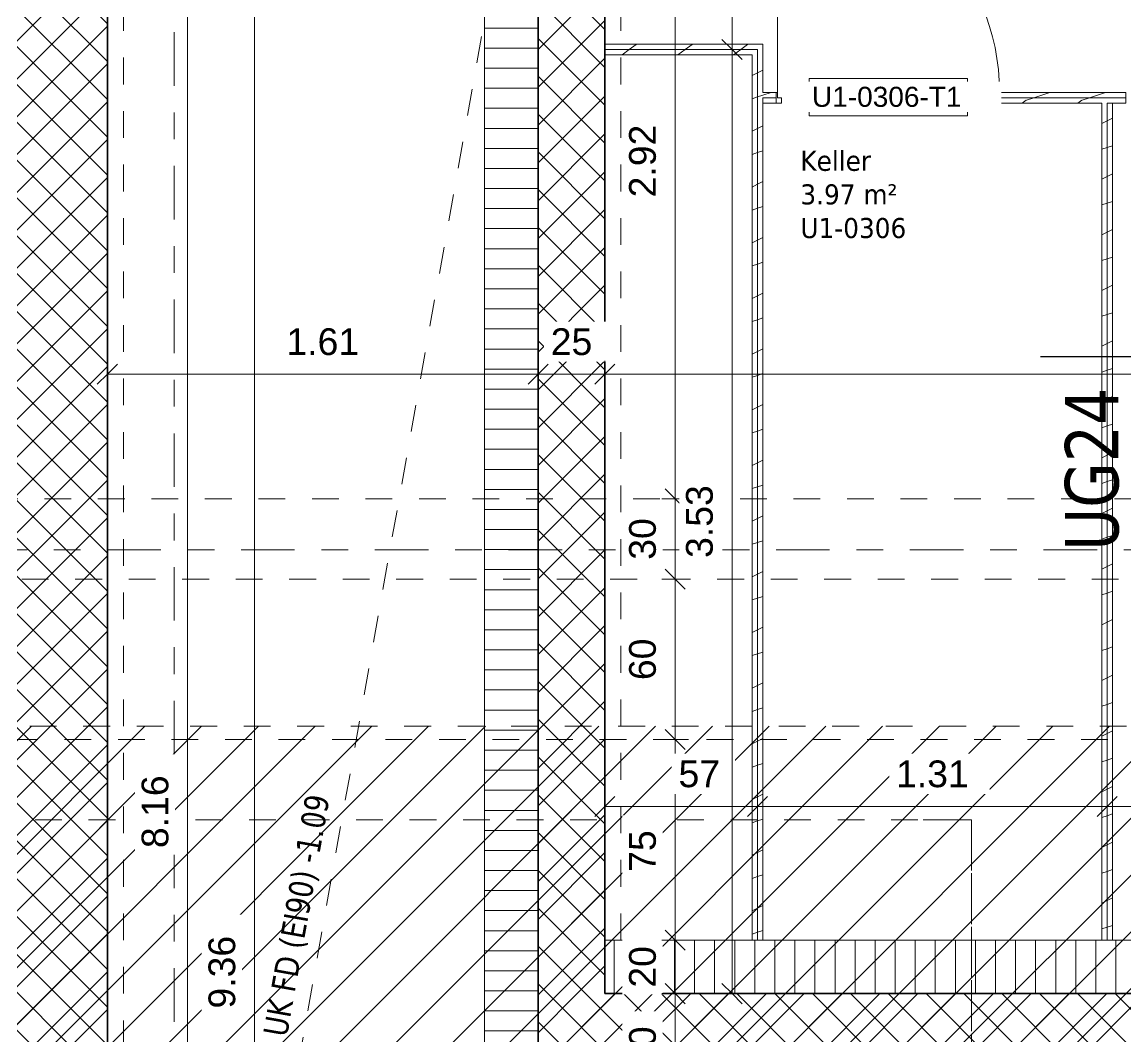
# Model space of a CAD drawing. Header units: metres. Extents: x -86 to 44, y -23 to 39.
# Drawn here: x -12.627 to -8.501, y 11.49 to 15.285 of the extents above; entities that cross this region are included whole.
import ezdxf

# ---------------------------------------------------------------- set-up
doc = ezdxf.new("R2010")
doc.units = ezdxf.units.M
for name, pattern in [('_Rasterlinie_', [0.375, 0.2, -0.05, 0.075, -0.05]), ('_Strichliert - Fein_', [0.15, 0.1, -0.05]), ('_Verdeckte Linien_', [0.15, 0.1, -0.05]), ('Strichpunkt - Fein', [0.2, 0.1, -0.05, 0, -0.05]), ('Strichpunkt - Weit', [0.5, 0.2, -0.15, 0, -0.15])]:
    doc.linetypes.add(name, pattern=pattern)
for name, color, linetype, lineweight in [('A-____-____-DIMS', 7, 'Continuous', 5), ('A-____-____-DIMS-50', 7, 'Continuous', 5), ('A-____-NOTE-TEXT', 7, 'Continuous', 9), ('A-AREA-____-IDEN', 7, 'Continuous', 5), ('A-DETL-____-HDLN', 7, '_Verdeckte Linien_', 9), ('A-DETL-GENF-OTLN', 7, 'Continuous', 9), ('A-DOOR-____-IDEN', 7, 'Continuous', 5), ('A-DOOR-____-OTLN', 7, 'Continuous', 9), ('A-DOOR-FRAM-MCUT', 7, 'Continuous', 9), ('A-DOOR-OPNG-OTLN', 7, 'Continuous', 9), ('A-FLOR-____-OVHD', 7, 'Strichpunkt - Fein', 9), ('A-WALL-____-MCUT', 7, 'Continuous', 35), ('A-WALL-____-PATT', 7, 'Continuous', 35), ('A-WALL-FNSH-MCUT', 7, 'Continuous', 35), ('S-GRID-____-OTLN', 7, 'Continuous', 5)]:
    doc.layers.add(name, color=color, linetype=linetype, lineweight=lineweight)
doc.layers.add('A-DETL-____-OTLN', color=5, linetype='Continuous', lineweight=9, true_color=0x0000ff)
doc.layers.add('G-____-____-SYMB', color=7, linetype='Strichpunkt - Weit', lineweight=5, true_color=0x008080)
doc.styles.add('Arial_1', font='arial.ttf', dxfattribs={"height": 0.1})
doc.styles.add('Arial_2', font='arial.ttf', dxfattribs={"height": 0.075})
doc.styles.add('Verdana', font='verdana.ttf', dxfattribs={"width": 0.8, "height": 0.09})
doc.styles.add('Verdana_1', font='verdana.ttf', dxfattribs={"width": 0.8, "height": 0.2})
doc.styles.add('Verdana_3', font='verdana.ttf', dxfattribs={"width": 0.9, "height": 0.075})
doc.dimstyles.new('SUB_Rohbau_fein', dxfattribs={"dimscale": 0.3048, "dimtxt": 0.102026, "dimasz": 0.246063, "dimexe": 0.164042, "dimexo": 0.0625, "dimgap": 0.123031, "dimtad": 1, "dimdec": 1, "dimlfac": 100, "dimrnd": 0.5, "dimdsep": 46, "dimtxsty": 'Arial_1', "dimblk1": 'OBLIQUE', "dimblk2": 'OBLIQUE', "dimsah": 1, "dimcen": 0.09, "dimazin": 0, "dimtfac": 1, "dimtdec": 4, "dimtix": 1, "dimtmove": 0, "dimatfit": 3, "dimfxl": 0.164042, "dimfxlon": 1, "dimtvp": 1, "dimtfill": 1, "dimtolj": 1, "dimtzin": 0, "dimarcsym": 2})
doc.dimstyles.new('SUB_Rohbau_fein_1', dxfattribs={"dimscale": 0.3048, "dimtxt": 0.102026, "dimasz": 0.246063, "dimexe": 0.164042, "dimexo": 0.0625, "dimgap": 0.123031, "dimtad": 1, "dimrnd": 0.005, "dimzin": 0, "dimdsep": 46, "dimtxsty": 'Arial_1', "dimblk1": 'OBLIQUE', "dimblk2": 'OBLIQUE', "dimsah": 1, "dimcen": 0.09, "dimazin": 0, "dimtfac": 1, "dimtdec": 4, "dimtix": 1, "dimtmove": 0, "dimatfit": 3, "dimfxl": 0.164042, "dimfxlon": 1, "dimtvp": 1, "dimtfill": 1, "dimtolj": 1, "dimtzin": 0, "dimarcsym": 2})
doc.dimstyles.new('SUB_Rohbau_fein_2', dxfattribs={"dimscale": 0.3048, "dimtxt": 0.102026, "dimasz": 0.246063, "dimexe": 0.164042, "dimexo": 0.0625, "dimgap": 0.123031, "dimtad": 1, "dimrnd": 0.005, "dimzin": 0, "dimdsep": 46, "dimtxsty": 'Arial_1', "dimblk1": 'OBLIQUE', "dimblk2": 'OBLIQUE', "dimsah": 1, "dimcen": 0.09, "dimazin": 0, "dimtfac": 1, "dimtdec": 4, "dimtix": 1, "dimtmove": 2, "dimatfit": 3, "dimfxl": 0.164042, "dimfxlon": 1, "dimtvp": 1, "dimtfill": 1, "dimtolj": 1, "dimtzin": 0, "dimarcsym": 2})
doc.dimstyles.new('SUB_Rohbau_fein_3', dxfattribs={"dimscale": 0.3048, "dimtxt": 0.102026, "dimasz": 0.246063, "dimexe": 0.164042, "dimexo": 0.0625, "dimgap": 0.123031, "dimtad": 1, "dimdec": 1, "dimlfac": 100, "dimrnd": 0.5, "dimdsep": 46, "dimtxsty": 'Arial_1', "dimblk1": 'OBLIQUE', "dimblk2": 'OBLIQUE', "dimsah": 1, "dimcen": 0.09, "dimazin": 0, "dimtfac": 1, "dimtdec": 4, "dimtix": 1, "dimtmove": 2, "dimatfit": 3, "dimfxl": 0.164042, "dimfxlon": 1, "dimtvp": 1, "dimtfill": 1, "dimtolj": 1, "dimtzin": 0, "dimarcsym": 2})
doc.dimstyles.new('SUB_Rohbau_fein_7', dxfattribs={"dimscale": 0.3048, "dimtxt": 0.102026, "dimasz": 0.246063, "dimexe": 0.164042, "dimexo": 0.0625, "dimgap": 0.123031, "dimtad": 1, "dimrnd": 0.005, "dimzin": 0, "dimdsep": 46, "dimtxsty": 'Arial_1', "dimblk1": 'OBLIQUE', "dimblk2": 'OBLIQUE', "dimsah": 1, "dimcen": 0.09, "dimazin": 0, "dimtfac": 1, "dimtdec": 4, "dimtix": 1, "dimtmove": 0, "dimatfit": 3, "dimfxl": 0.164042, "dimfxlon": 1, "dimtvp": 1, "dimtfill": 1, "dimtolj": 1, "dimtzin": 0, "dimarcsym": 2})
doc.dimstyles.new('SUB_Rohbau_fein_8', dxfattribs={"dimscale": 0.3048, "dimtxt": 0.102026, "dimasz": 0.246063, "dimexe": 0.164042, "dimexo": 0.0625, "dimgap": 0.123031, "dimtad": 1, "dimdec": 1, "dimlfac": 100, "dimrnd": 0.5, "dimdsep": 46, "dimtxsty": 'Arial_1', "dimblk1": 'OBLIQUE', "dimblk2": 'OBLIQUE', "dimsah": 1, "dimcen": 0.09, "dimazin": 0, "dimtfac": 1, "dimtdec": 4, "dimtix": 1, "dimtmove": 0, "dimatfit": 3, "dimfxl": 0.164042, "dimfxlon": 1, "dimtvp": 1, "dimtfill": 1, "dimtolj": 1, "dimtzin": 0, "dimarcsym": 2})
doc.dimstyles.new('SUB_Rohbau_fein_9', dxfattribs={"dimscale": 0.3048, "dimtxt": 0.102026, "dimasz": 0.246063, "dimexe": 0.164042, "dimexo": 0.0625, "dimgap": 0.123031, "dimtad": 1, "dimrnd": 0.005, "dimzin": 0, "dimdsep": 46, "dimtxsty": 'Arial_1', "dimblk1": 'OBLIQUE', "dimblk2": 'OBLIQUE', "dimsah": 1, "dimcen": 0.09, "dimazin": 0, "dimtfac": 1, "dimtdec": 4, "dimtix": 1, "dimtmove": 0, "dimatfit": 3, "dimfxl": 0.164042, "dimfxlon": 1, "dimtvp": 1, "dimtfill": 1, "dimtolj": 1, "dimtzin": 0, "dimarcsym": 2})
pattern_1 = [(45, (0, 0), (-0.0707107, 0.0707107), []), (135, (0, 0), (-0.0707107, -0.0707107), [])]
pattern_2 = [(216.87, (0.0833, 0.20825), (0.62474926, 0.41650112), [0.10412, -0.93712]), (206.565, (0.20825, 0.14578), (-0.20825414, -0.2082493), [0.23283, -0.23283]), (198.435, (0.20825, 0.04165), (-0.41650024, -0.20824584), [0.13171, -0.52684])]

# ---------------------------------------------------------------- blocks, each defined once
blk = doc.blocks.new('TU DF 1 - Rahmenstock - stumpf einschlagend - 800x1900 Kellerabteil-41621821--01_UG_OK_FFB_AF')
at = {"layer": 'A-DOOR-FRAM-MCUT', "color": 253, "true_color": 0x999999}
for p, q in [((-0.42, 0.02), (-0.4, 0.02)), ((-0.42, -0.02), (-0.42, 0.02)), ((-0.4, 0.02), (-0.4, 0)), ((0.4, 0.02), (0.42, 0.02)), ((0.4, 0), (0.4, 0.02)), ((0.42, 0.02), (0.42, -0.02)), ((-0.415, -0.02), (-0.42, -0.02)), ((-0.415, 0), (-0.415, -0.02)), ((-0.4, 0), (-0.415, 0)), ((0.415, 0), (0.4, 0)), ((0.415, -0.02), (0.415, 0)), ((0.42, -0.02), (0.415, -0.02))]:
    blk.add_line(p, q, dxfattribs=at)
at = {"layer": 'A-DOOR-OPNG-OTLN', "color": 253, "true_color": 0x999999}
blk.add_line((0.415, -0.02), (0.415, -0.85), dxfattribs=at)
blk.add_arc((0.415, -0.02), 0.83, 180, 270, dxfattribs=at)
blk = doc.blocks.new('DE_Linie_mit_Text - Strichpunkt-43543717--01_UG_OK_FFB_AF')
at = {"layer": 'A-DETL-GENF-OTLN', "linetype": 'Strichpunkt - Fein'}
blk.add_line((10.7269, 0), (0, 0), dxfattribs=at)
blk = doc.blocks.new('Schnitt - Name _Anfang-23756349--01_UG_OK_FFB_AF')
at = {"layer": 'G-____-____-SYMB', "color": 1, "linetype": 'Continuous', "lineweight": 30, "true_color": 0xff0000}
blk.add_line((0, 0.008426), (0, 0), dxfattribs=at)
blk = doc.blocks.new('DIMBLOCK660--01_UG_OK_FFB_AF')
at = {"layer": 'A-____-____-DIMS-50'}
for p, q in [((-12.008, 16.4116), (-12.0455, 16.4491)), ((-12.008, 16.4116), (-12.058, 16.4116)), ((-12.008, 8.2516), (-12.008, 16.4116)), ((-12.008, 16.4116), (-11.9705, 16.3741)), ((-12.008, 16.4116), (-11.958, 16.4116)), ((-12.008, 8.2516), (-12.0455, 8.2891)), ((-12.008, 8.2516), (-12.058, 8.2516)), ((-12.008, 8.2516), (-11.9705, 8.2141)), ((-12.008, 8.2516), (-11.958, 8.2516))]:
    blk.add_line(p, q, dxfattribs=at)
at = {"layer": 'A-____-____-DIMS-50', "color": 0, "insert": (-12.18, 12.1959), "char_height": 0.1, "width": 0.325653, "attachment_point": 1, "rotation": 90, "line_spacing_factor": 0.941778, "style": 'Arial_1', "bg_fill": 3, "box_fill_scale": 1.25, "bg_fill_color": 256, "bg_fill_true_color": 13158600, "bg_fill_transparency": 0}
blk.add_mtext('8.16', dxfattribs=at)
blk = doc.blocks.new('_Oblique')
at = {"color": 0, "linetype": 'ByBlock', "lineweight": -2}
blk.add_line((-0.5, -0.5), (0.5, 0.5), dxfattribs=at)
blk = doc.blocks.new('DIMBLOCK664--01_UG_OK_FFB_AF')
at = {"layer": 'A-____-____-DIMS-50'}
for p, q in [((-11.758, 16.4116), (-11.7955, 16.4491)), ((-11.758, 16.4116), (-11.808, 16.4116)), ((-11.758, 16.4116), (-11.758, 7.0516)), ((-11.758, 16.4116), (-11.7205, 16.3741)), ((-11.758, 16.4116), (-11.708, 16.4116)), ((-11.758, 7.0516), (-11.7955, 7.0891)), ((-11.758, 7.0516), (-11.808, 7.0516)), ((-11.758, 7.0516), (-11.7205, 7.0141)), ((-11.758, 7.0516), (-11.708, 7.0516))]:
    blk.add_line(p, q, dxfattribs=at)
at = {"layer": 'A-____-____-DIMS-50', "color": 0, "insert": (-11.93, 11.5959), "char_height": 0.1, "width": 0.325653, "attachment_point": 1, "rotation": 90, "line_spacing_factor": 0.941778, "style": 'Arial_1', "bg_fill": 3, "box_fill_scale": 1.25, "bg_fill_color": 256, "bg_fill_true_color": 13158600, "bg_fill_transparency": 0}
blk.add_mtext('9.36', dxfattribs=at)
blk = doc.blocks.new('DIMBLOCK693--01_UG_OK_FFB_AF')
at = {"layer": 'A-____-____-DIMS-50'}
for p, q in [((-10.1857, 11.8516), (-10.2232, 11.8891)), ((-10.1857, 11.8516), (-10.2357, 11.8516)), ((-10.1857, 11.8516), (-10.1857, 11.6516)), ((-10.1857, 11.8516), (-10.1482, 11.8141)), ((-10.1857, 11.8516), (-10.1357, 11.8516)), ((-10.1857, 11.6516), (-10.2232, 11.6891)), ((-10.1857, 11.6516), (-10.2357, 11.6516)), ((-10.1857, 11.6516), (-10.1482, 11.6141)), ((-10.1857, 11.6516), (-10.1357, 11.6516))]:
    blk.add_line(p, q, dxfattribs=at)
at = {"layer": 'A-____-____-DIMS-50', "color": 0, "insert": (-10.3578, 11.674), "char_height": 0.1, "width": 0.186088, "attachment_point": 1, "rotation": 90, "line_spacing_factor": 0.941778, "style": 'Arial_1', "bg_fill": 3, "box_fill_scale": 1.25, "bg_fill_color": 256, "bg_fill_true_color": 13158600, "bg_fill_transparency": 0}
blk.add_mtext('20', dxfattribs=at)
blk = doc.blocks.new('DIMBLOCK694--01_UG_OK_FFB_AF')
at = {"layer": 'A-____-____-DIMS-50'}
for p, q in [((-10.1857, 11.6516), (-10.2232, 11.6891)), ((-10.1857, 11.6516), (-10.2357, 11.6516)), ((-10.1857, 11.6516), (-10.1857, 11.2516)), ((-10.1857, 11.6516), (-10.1482, 11.6141)), ((-10.1857, 11.6516), (-10.1357, 11.6516)), ((-10.1857, 11.2516), (-10.2232, 11.2891)), ((-10.1857, 11.2516), (-10.2357, 11.2516)), ((-10.1857, 11.2516), (-10.1482, 11.2141)), ((-10.1857, 11.2516), (-10.1357, 11.2516))]:
    blk.add_line(p, q, dxfattribs=at)
at = {"layer": 'A-____-____-DIMS-50', "color": 0, "insert": (-10.3578, 11.374), "char_height": 0.1, "width": 0.186088, "attachment_point": 1, "rotation": 90, "line_spacing_factor": 0.941778, "style": 'Arial_1', "bg_fill": 3, "box_fill_scale": 1.25, "bg_fill_color": 256, "bg_fill_true_color": 13158600, "bg_fill_transparency": 0}
blk.add_mtext('40', dxfattribs=at)
blk = doc.blocks.new('DIMBLOCK697--01_UG_OK_FFB_AF')
at = {"layer": 'A-____-____-DIMS-50'}
for p, q in [((-10.1857, 12.6016), (-10.2232, 12.6391)), ((-10.1857, 12.6016), (-10.2357, 12.6016)), ((-10.1857, 11.8516), (-10.1857, 12.6016)), ((-10.1857, 12.6016), (-10.1482, 12.5641)), ((-10.1857, 12.6016), (-10.1357, 12.6016)), ((-10.1857, 11.8516), (-10.2232, 11.8891)), ((-10.1857, 11.8516), (-10.2357, 11.8516)), ((-10.1857, 11.8516), (-10.1482, 11.8141)), ((-10.1857, 11.8516), (-10.1357, 11.8516))]:
    blk.add_line(p, q, dxfattribs=at)
at = {"layer": 'A-____-____-DIMS-50', "color": 0, "insert": (-10.3578, 12.1072), "char_height": 0.1, "width": 0.186088, "attachment_point": 1, "rotation": 90, "line_spacing_factor": 0.941778, "style": 'Arial_1', "bg_fill": 3, "box_fill_scale": 1.25, "bg_fill_color": 256, "bg_fill_true_color": 13158600, "bg_fill_transparency": 0}
blk.add_mtext('75', dxfattribs=at)
blk = doc.blocks.new('DIMBLOCK698--01_UG_OK_FFB_AF')
at = {"layer": 'A-____-____-DIMS-50'}
for p, q in [((-10.1857, 13.2016), (-10.2232, 13.2391)), ((-10.1857, 13.2016), (-10.2357, 13.2016)), ((-10.1857, 12.6016), (-10.1857, 13.2016)), ((-10.1857, 13.2016), (-10.1482, 13.1641)), ((-10.1857, 13.2016), (-10.1357, 13.2016)), ((-10.1857, 12.6016), (-10.2232, 12.6391)), ((-10.1857, 12.6016), (-10.2357, 12.6016)), ((-10.1857, 12.6016), (-10.1482, 12.5641)), ((-10.1857, 12.6016), (-10.1357, 12.6016))]:
    blk.add_line(p, q, dxfattribs=at)
at = {"layer": 'A-____-____-DIMS-50', "color": 0, "insert": (-10.3578, 12.824), "char_height": 0.1, "width": 0.186088, "attachment_point": 1, "rotation": 90, "line_spacing_factor": 0.941778, "style": 'Arial_1', "bg_fill": 3, "box_fill_scale": 1.25, "bg_fill_color": 256, "bg_fill_true_color": 13158600, "bg_fill_transparency": 0}
blk.add_mtext('60', dxfattribs=at)
blk = doc.blocks.new('DIMBLOCK699--01_UG_OK_FFB_AF')
at = {"layer": 'A-____-____-DIMS-50'}
for p, q in [((-10.1857, 13.5016), (-10.2232, 13.5391)), ((-10.1857, 13.5016), (-10.2357, 13.5016)), ((-10.1857, 13.2016), (-10.1857, 13.5016)), ((-10.1857, 13.5016), (-10.1482, 13.4641)), ((-10.1857, 13.5016), (-10.1357, 13.5016)), ((-10.1857, 13.2016), (-10.2232, 13.2391)), ((-10.1857, 13.2016), (-10.2357, 13.2016)), ((-10.1857, 13.2016), (-10.1482, 13.1641)), ((-10.1857, 13.2016), (-10.1357, 13.2016))]:
    blk.add_line(p, q, dxfattribs=at)
at = {"layer": 'A-____-____-DIMS-50', "color": 0, "insert": (-10.3578, 13.274), "char_height": 0.1, "width": 0.186088, "attachment_point": 1, "rotation": 90, "line_spacing_factor": 0.941778, "style": 'Arial_1', "bg_fill": 3, "box_fill_scale": 1.25, "bg_fill_color": 256, "bg_fill_true_color": 13158600, "bg_fill_transparency": 0}
blk.add_mtext('30', dxfattribs=at)
blk = doc.blocks.new('DIMBLOCK700--01_UG_OK_FFB_AF')
at = {"layer": 'A-____-____-DIMS-50'}
for p, q in [((-10.1857, 16.4216), (-10.2232, 16.4591)), ((-10.1857, 16.4216), (-10.2357, 16.4216)), ((-10.1857, 13.5016), (-10.1857, 16.4216)), ((-10.1857, 16.4216), (-10.1482, 16.3841)), ((-10.1857, 16.4216), (-10.1357, 16.4216)), ((-10.1857, 13.5016), (-10.2232, 13.5391)), ((-10.1857, 13.5016), (-10.2357, 13.5016)), ((-10.1857, 13.5016), (-10.1482, 13.4641)), ((-10.1857, 13.5016), (-10.1357, 13.5016))]:
    blk.add_line(p, q, dxfattribs=at)
at = {"layer": 'A-____-____-DIMS-50', "color": 0, "insert": (-10.3578, 14.629), "char_height": 0.1, "width": 0.325653, "attachment_point": 1, "rotation": 90, "line_spacing_factor": 0.941778, "style": 'Arial_1', "bg_fill": 3, "box_fill_scale": 1.25, "bg_fill_color": 256, "bg_fill_true_color": 13158600, "bg_fill_transparency": 0}
blk.add_mtext('2.92', dxfattribs=at)
blk = doc.blocks.new('DIMBLOCK1464--01_UG_OK_FFB_AF')
at = {"layer": 'A-____-____-DIMS-50'}
for p, q in [((-12.308, 13.9675), (-12.308, 14.0175)), ((-12.308, 13.9675), (-12.2705, 14.005)), ((-10.698, 13.9675), (-10.698, 14.0175)), ((-10.698, 13.9675), (-10.6605, 14.005)), ((-12.308, 13.9675), (-12.3455, 13.93)), ((-12.308, 13.9675), (-10.698, 13.9675)), ((-12.308, 13.9675), (-12.308, 13.9175)), ((-10.698, 13.9675), (-10.7355, 13.93)), ((-10.698, 13.9675), (-10.698, 13.9175))]:
    blk.add_line(p, q, dxfattribs=at)
at = {"layer": 'A-____-____-DIMS-50', "color": 0, "insert": (-11.6387, 14.1395), "char_height": 0.1, "width": 0.325653, "attachment_point": 1, "line_spacing_factor": 0.941778, "style": 'Arial_1', "bg_fill": 3, "box_fill_scale": 1.25, "bg_fill_color": 256, "bg_fill_true_color": 13158600, "bg_fill_transparency": 0}
blk.add_mtext('1.61', dxfattribs=at)
blk = doc.blocks.new('DIMBLOCK1465--01_UG_OK_FFB_AF')
at = {"layer": 'A-____-____-DIMS-50'}
for p, q in [((-10.698, 13.9675), (-10.698, 14.0175)), ((-10.698, 13.9675), (-10.6605, 14.005)), ((-10.448, 13.9675), (-10.448, 14.0175)), ((-10.448, 13.9675), (-10.4105, 14.005)), ((-10.698, 13.9675), (-10.7355, 13.93)), ((-10.698, 13.9675), (-10.448, 13.9675)), ((-10.698, 13.9675), (-10.698, 13.9175)), ((-10.448, 13.9675), (-10.4855, 13.93)), ((-10.448, 13.9675), (-10.448, 13.9175))]:
    blk.add_line(p, q, dxfattribs=at)
at = {"layer": 'A-____-____-DIMS-50', "color": 0, "insert": (-10.6506, 14.1395), "char_height": 0.1, "width": 0.186088, "attachment_point": 1, "line_spacing_factor": 0.941778, "style": 'Arial_1', "bg_fill": 3, "box_fill_scale": 1.25, "bg_fill_color": 256, "bg_fill_true_color": 13158600, "bg_fill_transparency": 0}
blk.add_mtext('25', dxfattribs=at)
blk = doc.blocks.new('DIMBLOCK1466--01_UG_OK_FFB_AF')
at = {"layer": 'A-____-____-DIMS-50'}
for p, q in [((-10.448, 13.9675), (-10.448, 14.0175)), ((-10.448, 13.9675), (-10.4105, 14.005)), ((-4.078, 13.9675), (-4.078, 14.0175)), ((-4.078, 13.9675), (-4.0405, 14.005)), ((-10.448, 13.9675), (-10.4855, 13.93)), ((-10.448, 13.9675), (-4.078, 13.9675)), ((-10.448, 13.9675), (-10.448, 13.9175)), ((-4.078, 13.9675), (-4.1155, 13.93)), ((-4.078, 13.9675), (-4.078, 13.9175))]:
    blk.add_line(p, q, dxfattribs=at)
at = {"layer": 'A-____-____-DIMS-50', "color": 0, "insert": (-6.9393, 14.1395), "char_height": 0.1, "width": 0.325653, "attachment_point": 1, "line_spacing_factor": 0.941778, "style": 'Arial_1', "bg_fill": 3, "box_fill_scale": 1.25, "bg_fill_color": 256, "bg_fill_true_color": 13158600, "bg_fill_transparency": 0}
blk.add_mtext('6.37', dxfattribs=at)
blk = doc.blocks.new('DIMBLOCK1545--01_UG_OK_FFB_AF')
at = {"layer": 'A-____-____-DIMS-50'}
for p, q in [((-10.448, 12.3516), (-10.448, 12.4016)), ((-10.448, 12.3516), (-10.4105, 12.3891)), ((-9.878, 12.3516), (-9.878, 12.4016)), ((-9.878, 12.3516), (-9.8405, 12.3891)), ((-10.448, 12.3516), (-10.4855, 12.3141)), ((-10.448, 12.3516), (-9.878, 12.3516)), ((-10.448, 12.3516), (-10.448, 12.3016)), ((-9.878, 12.3516), (-9.9155, 12.3141)), ((-9.878, 12.3516), (-9.878, 12.3016))]:
    blk.add_line(p, q, dxfattribs=at)
at = {"layer": 'A-____-____-DIMS-50', "color": 0, "insert": (-10.173, 12.5236), "char_height": 0.1, "width": 0.186088, "attachment_point": 1, "line_spacing_factor": 0.941778, "style": 'Arial_1', "bg_fill": 3, "box_fill_scale": 1.25, "bg_fill_color": 256, "bg_fill_true_color": 13158600, "bg_fill_transparency": 0}
blk.add_mtext('57', dxfattribs=at)
blk = doc.blocks.new('DIMBLOCK1546--01_UG_OK_FFB_AF')
at = {"layer": 'A-____-____-DIMS-50'}
for p, q in [((-9.878, 12.3516), (-9.878, 12.4016)), ((-9.878, 12.3516), (-9.8405, 12.3891)), ((-8.5705, 12.3516), (-8.5705, 12.4016)), ((-8.5705, 12.3516), (-8.533, 12.3891)), ((-9.878, 12.3516), (-9.9155, 12.3141)), ((-9.878, 12.3516), (-8.5705, 12.3516)), ((-9.878, 12.3516), (-9.878, 12.3016)), ((-8.5705, 12.3516), (-8.608, 12.3141)), ((-8.5705, 12.3516), (-8.5705, 12.3016))]:
    blk.add_line(p, q, dxfattribs=at)
at = {"layer": 'A-____-____-DIMS-50', "color": 0, "insert": (-9.36, 12.5236), "char_height": 0.1, "width": 0.325653, "attachment_point": 1, "line_spacing_factor": 0.941778, "style": 'Arial_1', "bg_fill": 3, "box_fill_scale": 1.25, "bg_fill_color": 256, "bg_fill_true_color": 13158600, "bg_fill_transparency": 0}
blk.add_mtext('1.31', dxfattribs=at)
blk = doc.blocks.new('DIMBLOCK1547--01_UG_OK_FFB_AF')
at = {"layer": 'A-____-____-DIMS-50'}
for p, q in [((-8.5705, 12.3516), (-8.5705, 12.4016)), ((-8.5705, 12.3516), (-8.533, 12.3891)), ((-7.263, 12.3516), (-7.263, 12.4016)), ((-7.263, 12.3516), (-7.2255, 12.3891)), ((-8.5705, 12.3516), (-8.608, 12.3141)), ((-8.5705, 12.3516), (-7.263, 12.3516)), ((-8.5705, 12.3516), (-8.5705, 12.3016)), ((-7.263, 12.3516), (-7.3005, 12.3141)), ((-7.263, 12.3516), (-7.263, 12.3016))]:
    blk.add_line(p, q, dxfattribs=at)
at = {"layer": 'A-____-____-DIMS-50', "color": 0, "insert": (-8.1019, 12.5236), "char_height": 0.1, "width": 0.325653, "attachment_point": 1, "line_spacing_factor": 0.941778, "style": 'Arial_1', "bg_fill": 3, "box_fill_scale": 1.25, "bg_fill_color": 256, "bg_fill_true_color": 13158600, "bg_fill_transparency": 0}
blk.add_mtext('1.31', dxfattribs=at)
blk = doc.blocks.new('DIMBLOCK2064--01_UG_OK_FFB_AF')
at = {"layer": 'A-____-____-DIMS-50'}
for p, q in [((-9.973, 15.1816), (-10.0105, 15.2191)), ((-9.973, 15.1816), (-10.023, 15.1816)), ((-9.973, 11.6516), (-9.973, 15.1816)), ((-9.973, 15.1816), (-9.9355, 15.1441)), ((-9.973, 15.1816), (-9.923, 15.1816)), ((-9.973, 11.6516), (-10.0105, 11.6891)), ((-9.973, 11.6516), (-10.023, 11.6516)), ((-9.973, 11.6516), (-9.9355, 11.6141)), ((-9.973, 11.6516), (-9.923, 11.6516))]:
    blk.add_line(p, q, dxfattribs=at)
at = {"layer": 'A-____-____-DIMS-50', "color": 0, "insert": (-10.145, 13.2809), "char_height": 0.1, "width": 0.325653, "attachment_point": 1, "rotation": 90, "line_spacing_factor": 0.941778, "style": 'Arial_1', "bg_fill": 3, "box_fill_scale": 1.25, "bg_fill_color": 256, "bg_fill_true_color": 13158600, "bg_fill_transparency": 0}
blk.add_mtext('3.53', dxfattribs=at)
blk = doc.blocks.new('DIMBLOCK2065--01_UG_OK_FFB_AF')
at = {"layer": 'A-____-____-DIMS-50'}
for p, q in [((-9.973, 16.4216), (-10.0105, 16.4591)), ((-9.973, 16.4216), (-10.023, 16.4216)), ((-9.973, 15.1816), (-9.973, 16.4216)), ((-9.973, 16.4216), (-9.9355, 16.3841)), ((-9.973, 16.4216), (-9.923, 16.4216)), ((-9.973, 15.1816), (-10.0105, 15.2191)), ((-9.973, 15.1816), (-10.023, 15.1816)), ((-9.973, 15.1816), (-9.9355, 15.1441)), ((-9.973, 15.1816), (-9.923, 15.1816))]:
    blk.add_line(p, q, dxfattribs=at)
at = {"layer": 'A-____-____-DIMS-50', "color": 0, "insert": (-10.145, 15.6659), "char_height": 0.1, "width": 0.325653, "attachment_point": 1, "rotation": 90, "line_spacing_factor": 0.941778, "style": 'Arial_1', "bg_fill": 3, "box_fill_scale": 1.25, "bg_fill_color": 256, "bg_fill_true_color": 13158600, "bg_fill_transparency": 0}
blk.add_mtext('1.24', dxfattribs=at)

msp = doc.modelspace()

# ---------------------------------------------------------------- hatches: boundary and pattern name
at = {"layer": 'A-DETL-GENF-OTLN', "true_color": 0xff00ff}
h = msp.add_hatch(dxfattribs=at)
h.set_pattern_fill('FP_44', color=6, style=0, pattern_type=2)
h.set_pattern_definition([(45, (0, 0), (-0.106066, 0.106066), [])])
h.paths.add_polyline_path([(-3.728, 1.4516), (-2.728, 1.4516), (-2.728, 6.8016), (4.502, 6.8016), (4.502, 12.6516), (-13.983, 12.6516), (-13.983, 1.4516), (-3.7906, 1.4516)])
h.paths.add_polyline_path([(-9.728, 2.8516), (-9.728, 4.7016), (-9.278, 4.7016), (-9.648, 4.6216), (-9.7268, 2.8782)])
h.paths.add_polyline_path([(-12.983, 4.7016), (-12.983, 4.7016), (-12.983, 5.1158)])
h.paths.add_polyline_path([(-4.768, 9.9916), (-4.768, 11.2516), (-4.128, 11.2516), (-4.688, 11.1716), (-4.7341, 10.4916)])
at = {"layer": 'A-WALL-____-PATT', "lineweight": 9}
h = msp.add_hatch(dxfattribs=at)
h.set_pattern_fill('FP_1', color=256, style=0, pattern_type=2)
h.set_pattern_definition(pattern_1)
h.paths.add_polyline_path([(-12.583, 8.2516), (-12.308, 8.2516), (-12.308, 16.4116), (-12.983, 16.4116), (-12.983, 8.2516), (-12.8947, 8.2516)])
at = {"layer": 'A-WALL-____-PATT', "lineweight": 9, "true_color": 0x787878}
h = msp.add_hatch(dxfattribs=at)
h.set_pattern_fill('FP_21', color=8, angle=270, style=0, pattern_type=2)
h.set_pattern_definition([(180, (-10.698, 12.337), (1e-16, -0.075), [])])
h.paths.add_polyline_path([(-10.898, 8.2516), (-10.698, 8.2516), (-10.698, 16.4216), (-10.898, 16.4216), (-10.898, 9.8946)])
at = {"layer": 'A-WALL-____-PATT', "lineweight": 9}
h = msp.add_hatch(dxfattribs=at)
h.set_pattern_fill('FP_1', color=256, style=0, pattern_type=2)
h.set_pattern_definition(pattern_1)
h.paths.add_polyline_path([(-10.518, 11.6516), (-10.448, 11.6516), (-10.448, 16.4116), (-10.698, 16.4116), (-10.698, 11.6516)])
at = {"layer": 'A-WALL-____-PATT', "lineweight": 9, "true_color": 0xc3b7ad}
h = msp.add_hatch(dxfattribs=at)
h.set_pattern_fill('FP_4', color=9, style=0, pattern_type=2)
h.set_pattern_definition(pattern_2)
h.paths.add_polyline_path([(-9.8802, 15.1816), (-9.858, 15.1816), (-9.858, 15.2016), (-10.448, 15.2016), (-10.448, 15.1816), (-9.898, 15.1816)])
h = msp.add_hatch(dxfattribs=at)
h.set_pattern_fill('FP_4', color=9, style=0, pattern_type=2)
h.set_pattern_definition(pattern_2)
h.paths.add_polyline_path([(-10.4439, 15.1616), (-9.878, 15.1616), (-9.878, 15.1816), (-10.448, 15.1816), (-10.448, 15.1616)])
h = msp.add_hatch(dxfattribs=at)
h.set_pattern_fill('FP_4', color=9, style=0, pattern_type=2)
h.set_pattern_definition(pattern_2)
h.paths.add_polyline_path([(-9.878, 11.8516), (-9.878, 15.1616), (-9.898, 15.1616), (-9.898, 11.8516)])
h = msp.add_hatch(dxfattribs=at)
h.set_pattern_fill('FP_4', color=9, style=0, pattern_type=2)
h.set_pattern_definition(pattern_2)
h.paths.add_polyline_path([(-9.86, 11.8516), (-9.858, 11.8516), (-9.858, 15.1816), (-9.878, 15.1816), (-9.878, 11.8516)])
h = msp.add_hatch(dxfattribs=at)
h.set_pattern_fill('FP_4', color=9, style=0, pattern_type=2)
h.set_pattern_definition(pattern_2)
h.paths.add_polyline_path([(-7.1096, 15.0017), (-6.5705, 15.0017), (-6.5705, 15.0217), (-7.6605, 15.0217), (-7.6605, 15.0017), (-7.243, 15.0017)])
h.paths.add_polyline_path([(-9.808, 15.0017), (-9.808, 15.0217), (-9.858, 15.0217), (-9.858, 15.0017)])
h.paths.add_polyline_path([(-4.128, 15.0017), (-4.078, 15.0017), (-4.078, 15.0217), (-4.128, 15.0217)])
h.paths.add_polyline_path([(-8.968, 15.0017), (-8.5005, 15.0017), (-8.5005, 15.0217), (-8.968, 15.0217)])
h.paths.add_polyline_path([(-5.6405, 15.0017), (-4.968, 15.0017), (-4.968, 15.0217), (-5.7305, 15.0217), (-5.7305, 15.0017), (-5.6605, 15.0017)])
h = msp.add_hatch(dxfattribs=at)
h.set_pattern_fill('FP_4', color=9, style=0, pattern_type=2)
h.set_pattern_definition(pattern_2)
h.paths.add_polyline_path([(-7.0903, 14.9817), (-6.5705, 14.9817), (-6.5705, 15.0017), (-7.6605, 15.0017), (-7.6605, 14.9817), (-7.243, 14.9817)])
h.paths.add_polyline_path([(-4.128, 14.9817), (-4.078, 14.9817), (-4.078, 15.0017), (-4.128, 15.0017)])
h.paths.add_polyline_path([(-5.7305, 14.9817), (-4.968, 14.9817), (-4.968, 15.0017), (-5.7305, 15.0017)])
h.paths.add_polyline_path([(-8.5505, 14.9817), (-8.5005, 14.9817), (-8.5005, 15.0017), (-8.968, 15.0017), (-8.968, 14.9817), (-8.5705, 14.9817)])
h.paths.add_polyline_path([(-9.808, 14.9817), (-9.808, 15.0017), (-9.858, 15.0017), (-9.858, 14.9817), (-9.8555, 14.9817)])
h = msp.add_hatch(dxfattribs=at)
h.set_pattern_fill('FP_4', color=9, style=0, pattern_type=2)
h.set_pattern_definition(pattern_2)
h.paths.add_polyline_path([(-8.5705, 11.8516), (-8.5705, 14.9817), (-8.5905, 14.9817), (-8.5905, 11.8516)])
h = msp.add_hatch(dxfattribs=at)
h.set_pattern_fill('FP_4', color=9, style=0, pattern_type=2)
h.set_pattern_definition(pattern_2)
h.paths.add_polyline_path([(-8.5705, 11.8516), (-8.5505, 11.8516), (-8.5505, 14.9817), (-8.5705, 14.9817), (-8.5705, 11.9337)])
at = {"layer": 'A-WALL-____-PATT', "lineweight": 9, "true_color": 0x787878}
h = msp.add_hatch(dxfattribs=at)
h.set_pattern_fill('FP_22', color=8, angle=-90, style=0, pattern_type=2)
h.set_pattern_definition([(90, (-7.263, 11.652), (-0.075, -2e-16), [])])
h.paths.add_polyline_path([(-10.448, 11.6516), (-4.078, 11.6516), (-4.078, 11.8516), (-10.448, 11.8516), (-10.448, 11.8062)])
at = {"layer": 'A-WALL-____-PATT', "lineweight": 9}
h = msp.add_hatch(dxfattribs=at)
h.set_pattern_fill('FP_1', color=256, style=0, pattern_type=2)
h.set_pattern_definition(pattern_1)
h.paths.add_polyline_path([(-4.475, 11.2516), (-4.128, 11.2516), (-4.128, 11.4816), (-4.078, 11.4816), (-4.078, 11.6516), (-10.698, 11.6516), (-10.698, 11.2516), (-4.688, 11.2516)])

# ---------------------------------------------------------------- linework, layer by layer
at = {"layer": 'A-DETL-____-HDLN'}
for p, q in [((-13.943, 13.5016), (-4.128, 13.5016)), ((-4.128, 13.2016), (-13.368, 13.2016)), ((4.502, 12.6516), (-13.983, 12.6516)), ((-4.768, 12.6016), (-13.4345, 12.6016)), ((-9.078, 12.3016), (-12.9987, 12.3016)), ((-9.258, 12.3016), (-9.078, 12.3016)), ((-9.078, 8.5116), (-9.078, 12.3016)), ((-9.078, 12.3016), (-9.078, 7.5866))]:
    msp.add_line(p, q, dxfattribs=at)
at = {"layer": 'A-DETL-____-OTLN', "color": 8, "linetype": '_Strichliert - Fein_', "true_color": 0x808080}
msp.add_line((-12.248, 8.2516), (-12.248, 16.4216), dxfattribs=at)
at = {"layer": 'A-DOOR-____-IDEN', "flags": 128}
msp.add_lwpolyline([(-9.6841, 15.0735), (-9.0921, 15.0735), (-9.0921, 14.9345), (-9.6841, 14.9345)], close=True, dxfattribs=at)
at = {"layer": 'A-FLOR-____-OVHD'}
msp.add_line((-10.388, 11.8516), (-10.388, 16.3616), dxfattribs=at)
at = {"layer": 'A-WALL-____-MCUT'}
for p, q in [((-12.308, 8.2516), (-12.308, 16.4116)), ((-10.698, 16.4116), (-10.698, 8.2516)), ((-10.448, 11.6516), (-10.448, 16.4116)), ((-4.078, 11.6516), (-10.448, 11.6516))]:
    msp.add_line(p, q, dxfattribs=at)
at = {"layer": 'A-WALL-____-MCUT', "lineweight": 9}
for p, q in [((-10.898, 16.4216), (-10.898, 8.2516)), ((-4.078, 11.8516), (-10.448, 11.8516))]:
    msp.add_line(p, q, dxfattribs=at)
at = {"layer": 'A-WALL-____-MCUT', "color": 253, "lineweight": 9, "true_color": 0x999999}
for p, q in [((-9.878, 15.1816), (-10.448, 15.1816)), ((-9.878, 11.8516), (-9.878, 15.1816)), ((-9.808, 15.0017), (-9.858, 15.0017)), ((-9.858, 15.0017), (-9.858, 14.9817)), ((-8.5005, 15.0017), (-8.968, 15.0017)), ((-8.5705, 11.8516), (-8.5705, 14.9817)), ((-8.5505, 14.9817), (-8.5705, 14.9817))]:
    msp.add_line(p, q, dxfattribs=at)
at = {"layer": 'A-WALL-FNSH-MCUT', "color": 253, "lineweight": 9, "true_color": 0x999999}
for p, q in [((-9.858, 15.2016), (-10.448, 15.2016)), ((-9.858, 15.0217), (-9.858, 15.2016)), ((-10.448, 15.1616), (-9.898, 15.1616)), ((-9.898, 15.1616), (-9.898, 11.8516)), ((-9.808, 15.0217), (-9.858, 15.0217)), ((-9.808, 14.9817), (-9.808, 15.0217)), ((-8.5005, 15.0217), (-8.968, 15.0217)), ((-8.968, 15.0217), (-8.968, 14.9817)), ((-8.5005, 14.9817), (-8.5005, 15.0217)), ((-9.858, 14.9817), (-9.808, 14.9817)), ((-9.858, 11.8516), (-9.858, 14.9817)), ((-8.968, 14.9817), (-8.5905, 14.9817)), ((-8.5905, 14.9817), (-8.5905, 11.8516)), ((-8.5505, 11.8516), (-8.5505, 14.9817)), ((-8.5505, 14.9817), (-8.5005, 14.9817))]:
    msp.add_line(p, q, dxfattribs=at)
at = {"layer": 'S-GRID-____-OTLN', "color": 8, "linetype": '_Rasterlinie_', "true_color": 0x808080}
for p, q in [((-12.058, -3.9534), (-12.058, 34.9016)), ((-34.308, 13.3116), (27.9515, 13.3116))]:
    msp.add_line(p, q, dxfattribs=at)

# ---------------------------------------------------------------- block references
at = {"layer": 'A-DETL-GENF-OTLN', "rotation": 79.87908822162136}
msp.add_blockref('DE_Linie_mit_Text - Strichpunkt-43543717--01_UG_OK_FFB_AF', (-12.583, 5.8516), dxfattribs=at)
at = {"layer": 'A-DOOR-____-OTLN', "color": 253, "true_color": 0x999999, "rotation": 180}
msp.add_blockref('TU DF 1 - Rahmenstock - stumpf einschlagend - 800x1900 Kellerabteil-41621821--01_UG_OK_FFB_AF', (-9.388, 15.0017), dxfattribs=at)
at = {"layer": 'G-____-____-SYMB', "color": 1, "linetype": 'Continuous', "lineweight": 30, "true_color": 0xff0000, "extrusion": (0, 0, -1), "xscale": 49.99999999999998, "yscale": 49.99999999999998, "zscale": 49.99999999999998, "rotation": 270.0000000000002}
msp.add_blockref('Schnitt - Name _Anfang-23756349--01_UG_OK_FFB_AF', (8.398, 14.0337), dxfattribs=at)

# ---------------------------------------------------------------- texts
at = {"layer": 'A-____-NOTE-TEXT', "lineweight": 5, "insert": (-11.7261, 11.5026), "char_height": 0.09, "width": 1.170464, "attachment_point": 1, "rotation": 79.8791, "style": 'Verdana'}
msp.add_mtext('UK FD (EI90) -1.09', dxfattribs=at)
at = {"layer": 'A-AREA-____-IDEN', "color": 8, "true_color": 0x808080, "char_height": 0.075, "attachment_point": 1, "style": 'Verdana_3'}
for s, insert, width in [('Keller', (-9.7174, 14.8033), 0.331899), ('3.97 m²', (-9.7174, 14.6777), 0.472595), ('U1-0306', (-9.7174, 14.552), 0.497848)]:
    msp.add_mtext(s, dxfattribs=dict(at, insert=insert, width=width))
at = {"layer": 'G-____-____-SYMB', "color": 1, "linetype": 'Continuous', "true_color": 0xff0000, "insert": (-8.7285, 13.3076), "char_height": 0.2, "width": 0.740759, "attachment_point": 1, "rotation": 90, "style": 'Verdana_1'}
msp.add_mtext('UG24', dxfattribs=at)

# ---------------------------------------------------------------- next in the draw order: texts
at = {"layer": 'A-DOOR-____-IDEN', "insert": (-9.6741, 15.0426), "char_height": 0.075, "width": 0.689451, "attachment_point": 1, "style": 'Arial_2', "bg_fill": 3, "box_fill_scale": 1.25, "bg_fill_color": 256, "bg_fill_true_color": 13158600, "bg_fill_transparency": 0}
msp.add_mtext('U1-0306-T1', dxfattribs=at)

# ---------------------------------------------------------------- next in the draw order: dimensions: what is measured, and where the dimension line sits
at = {"layer": 'A-____-____-DIMS'}
for base, p1, p2, dimstyle, override, picture, middle in [((-12.008, 16.4116), (-11.958, 8.2516), (-12.058, 16.4116), 'SUB_Rohbau_fein_1', {"dimpost": '<>', "dimfxl": 8.160617}, 'DIMBLOCK660--01_UG_OK_FFB_AF', (-12.0966, 12.3316)), ((-10.1857, 11.6516), (-10.1357, 11.8516), (-10.1357, 11.6516), 'SUB_Rohbau_fein', {"dimpost": '<>', "dimfxl": 0.2}, 'DIMBLOCK693--01_UG_OK_FFB_AF', (-10.2743, 11.7516))]:
    dim = msp.add_linear_dim(base=base, p1=p1, p2=p2, angle=90, dimstyle=dimstyle, override=override, dxfattribs=at)
    dim.commit()
    dim.dimension.update_dxf_attribs({"geometry": picture, "text_midpoint": middle})

# ---------------------------------------------------------------- next in the draw order: dimensions: what is measured, and where the dimension line sits
for base, p1, p2, dimstyle, override, picture, middle in [((-11.758, 7.0516), (-11.808, 16.4116), (-11.708, 7.0516), 'SUB_Rohbau_fein_1', {"dimpost": '<>', "dimfxl": 9.360539}, 'DIMBLOCK664--01_UG_OK_FFB_AF', (-11.8466, 11.7316)), ((-10.1857, 11.2516), (-10.1357, 11.6516), (-10.1357, 11.2516), 'SUB_Rohbau_fein', {"dimpost": '<>', "dimfxl": 0.4}, 'DIMBLOCK694--01_UG_OK_FFB_AF', (-10.2743, 11.4516))]:
    dim = msp.add_linear_dim(base=base, p1=p1, p2=p2, angle=90, dimstyle=dimstyle, override=override, dxfattribs=at)
    dim.commit()
    dim.dimension.update_dxf_attribs({"geometry": picture, "text_midpoint": middle})
dim = msp.add_linear_dim(base=(-10.1857, 12.6016), p1=(-10.2357, 11.8516), p2=(-10.2357, 12.6016), angle=90, dimstyle='SUB_Rohbau_fein_3', override={"dimpost": '<>', "dimfxl": 0.75}, dxfattribs=at)
dim.commit()
dim.dimension.update_dxf_attribs({"geometry": 'DIMBLOCK697--01_UG_OK_FFB_AF', "text_midpoint": (-10.2911, 12.2003), "dimtype": 160, "text_rotation": 90})

# ---------------------------------------------------------------- next in the draw order: dimensions: what is measured, and where the dimension line sits
dim = msp.add_linear_dim(base=(-10.698, 13.9675), p1=(-12.308, 14.0175), p2=(-10.698, 14.0175), dimstyle='SUB_Rohbau_fein_7', override={"dimpost": '<>', "dimfxl": 1.61}, dxfattribs=at)
dim.commit()
dim.dimension.update_dxf_attribs({"geometry": 'DIMBLOCK1464--01_UG_OK_FFB_AF', "text_midpoint": (-11.503, 14.0561)})
dim = msp.add_linear_dim(base=(-10.1857, 13.2016), p1=(-10.2357, 12.6016), p2=(-10.2357, 13.2016), angle=90, dimstyle='SUB_Rohbau_fein', override={"dimpost": '<>', "dimfxl": 0.6}, dxfattribs=at)
dim.commit()
dim.dimension.update_dxf_attribs({"geometry": 'DIMBLOCK698--01_UG_OK_FFB_AF', "text_midpoint": (-10.2743, 12.9016)})

# ---------------------------------------------------------------- next in the draw order: dimensions: what is measured, and where the dimension line sits
dim = msp.add_linear_dim(base=(-10.448, 13.9675), p1=(-10.698, 14.0175), p2=(-10.448, 14.0175), dimstyle='SUB_Rohbau_fein_8', override={"dimpost": '<>', "dimfxl": 0.25}, dxfattribs=at)
dim.commit()
dim.dimension.update_dxf_attribs({"geometry": 'DIMBLOCK1465--01_UG_OK_FFB_AF', "text_midpoint": (-10.573, 14.0561)})
dim = msp.add_linear_dim(base=(-10.1857, 13.5016), p1=(-10.2357, 13.2016), p2=(-10.2357, 13.5016), angle=90, dimstyle='SUB_Rohbau_fein', override={"dimpost": '<>', "dimfxl": 0.3}, dxfattribs=at)
dim.commit()
dim.dimension.update_dxf_attribs({"geometry": 'DIMBLOCK699--01_UG_OK_FFB_AF', "text_midpoint": (-10.2743, 13.3516)})
dim = msp.add_linear_dim(base=(-9.878, 12.3516), p1=(-10.448, 12.4016), p2=(-9.878, 12.4016), dimstyle='SUB_Rohbau_fein_3', override={"dimpost": '<>', "dimfxl": 0.57}, dxfattribs=at)
dim.commit()
dim.dimension.update_dxf_attribs({"geometry": 'DIMBLOCK1545--01_UG_OK_FFB_AF', "text_midpoint": (-10.0799, 12.4569), "dimtype": 160})

# ---------------------------------------------------------------- next in the draw order: dimensions: what is measured, and where the dimension line sits
dim = msp.add_linear_dim(base=(-10.1857, 16.4216), p1=(-10.2357, 13.5016), p2=(-10.2357, 16.4216), angle=90, dimstyle='SUB_Rohbau_fein_2', override={"dimpost": '<>', "dimfxl": 2.920004}, dxfattribs=at)
dim.commit()
dim.dimension.update_dxf_attribs({"geometry": 'DIMBLOCK700--01_UG_OK_FFB_AF', "text_midpoint": (-10.2911, 14.7918), "dimtype": 160, "text_rotation": 90})
dim = msp.add_linear_dim(base=(-8.5705, 12.3516), p1=(-9.878, 12.4016), p2=(-8.5705, 12.4016), dimstyle='SUB_Rohbau_fein_7', override={"dimpost": '<>', "dimfxl": 1.3075}, dxfattribs=at)
dim.commit()
dim.dimension.update_dxf_attribs({"geometry": 'DIMBLOCK1546--01_UG_OK_FFB_AF', "text_midpoint": (-9.2243, 12.4401)})

# ---------------------------------------------------------------- next in the draw order: dimensions: what is measured, and where the dimension line sits
for base, p1, p2, override, picture, middle in [((-4.078, 13.9675), (-10.448, 14.0175), (-4.078, 14.0175), {"dimpost": '<>', "dimfxl": 6.37}, 'DIMBLOCK1466--01_UG_OK_FFB_AF', (-6.7764, 14.0729)), ((-7.263, 12.3516), (-8.5705, 12.4016), (-7.263, 12.4016), {"dimpost": '<>', "dimfxl": 1.3075}, 'DIMBLOCK1547--01_UG_OK_FFB_AF', (-7.9391, 12.4569))]:
    dim = msp.add_linear_dim(base=base, p1=p1, p2=p2, dimstyle='SUB_Rohbau_fein_2', override=override, dxfattribs=at)
    dim.commit()
    dim.dimension.update_dxf_attribs({"geometry": picture, "text_midpoint": middle, "dimtype": 160})

# ---------------------------------------------------------------- next in the draw order: dimensions: what is measured, and where the dimension line sits
dim = msp.add_linear_dim(base=(-9.973, 15.1816), p1=(-10.023, 11.6516), p2=(-10.023, 15.1816), angle=90, dimstyle='SUB_Rohbau_fein_9', override={"dimpost": '<>', "dimfxl": 3.530004}, dxfattribs=at)
dim.commit()
dim.dimension.update_dxf_attribs({"geometry": 'DIMBLOCK2064--01_UG_OK_FFB_AF', "text_midpoint": (-10.0616, 13.4166)})

# ---------------------------------------------------------------- next in the draw order: dimensions: what is measured, and where the dimension line sits
dim = msp.add_linear_dim(base=(-9.973, 16.4216), p1=(-10.023, 15.1816), p2=(-10.023, 16.4216), angle=90, dimstyle='SUB_Rohbau_fein_9', override={"dimpost": '<>', "dimfxl": 1.24}, dxfattribs=at)
dim.commit()
dim.dimension.update_dxf_attribs({"geometry": 'DIMBLOCK2065--01_UG_OK_FFB_AF', "text_midpoint": (-10.0607, 15.8016)})

doc.saveas('drawing.dxf')
